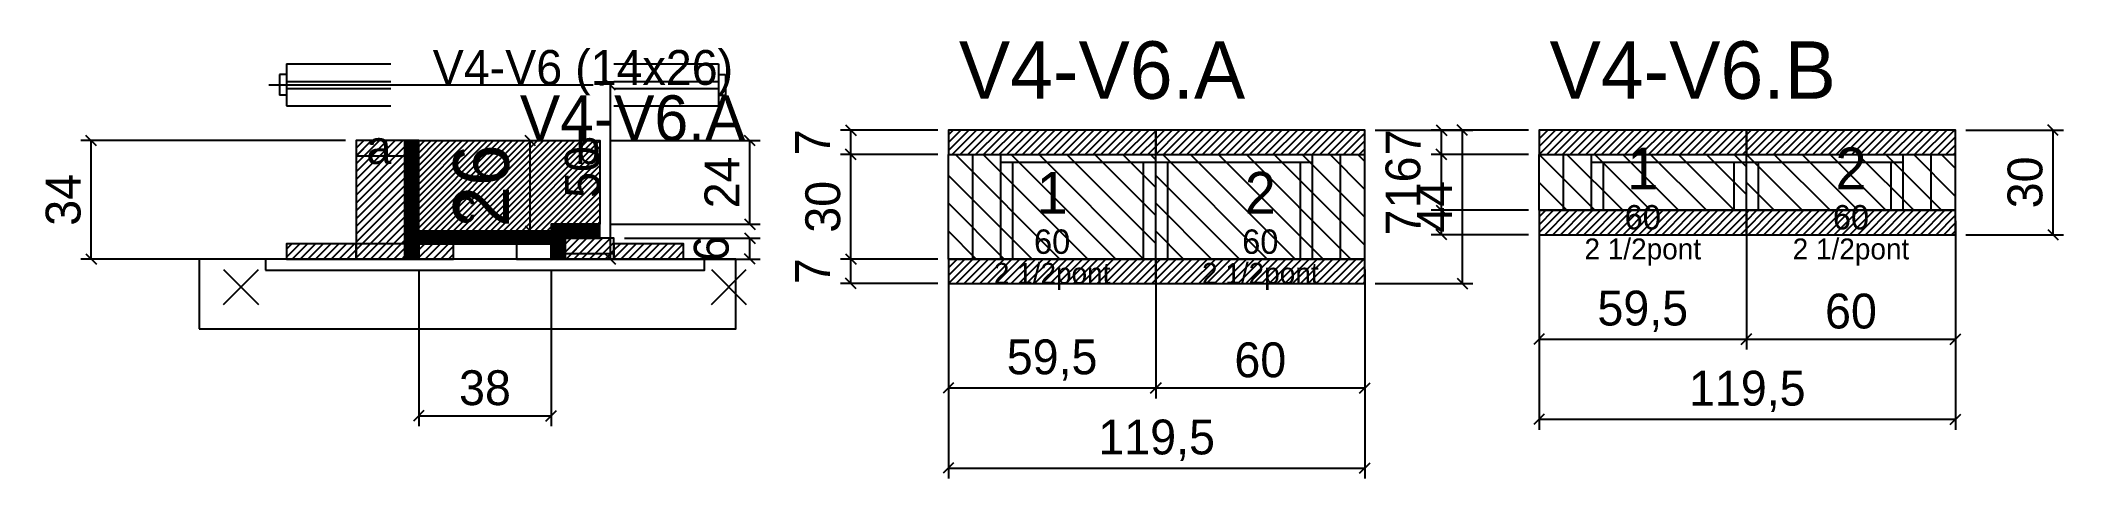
# Model space of a CAD drawing. Extents: x -69 to 512, y -93 to 33.
import ezdxf
from ezdxf.enums import TextEntityAlignment as Align

# ---------------------------------------------------------------- set-up
doc = ezdxf.new("R2010")
doc.units = 0
for name, color, linetype in [('5', 5, 'Continuous'), ('barrote', 126, 'Continuous'), ('CONCRETO', 251, 'Continuous'), ('COTA', 241, 'Continuous'), ('Cota Seção (2x)', 241, 'Continuous'), ('detalhes', 7, 'Continuous'), ('Hachura', 251, 'Continuous'), ('Madeira', 126, 'Continuous'), ('NOMENCLATURA', 7, 'Continuous'), ('Painéis', 200, 'Continuous'), ('presilha', 224, 'Continuous'), ('Reaproveitamento', 30, 'Continuous'), ('SARR_2.2x7', 40, 'Continuous'), ('SARR_3.5x7', 81, 'Continuous'), ('SCO-___-LAJ', 224, 'Continuous'), ('TENSOR', 224, 'Continuous'), ('texto', 7, 'Continuous'), ('Texto Seção', 7, 'Continuous')]:
    doc.layers.add(name, color=color, linetype=linetype)
doc.dimstyles.new('PAINEL', dxfattribs={"dimtxt": 10, "dimasz": 3, "dimexe": 3, "dimexo": 3, "dimgap": 3, "dimtad": 1, "dimblk": 'OBLIQUE', "dimblk1": 'OBLIQUE', "dimcen": 2.5, "dimclrd": 4, "dimclre": 4, "dimclrt": 240, "dimazin": 3, "dimtfac": 1, "dimtmove": 0, "dimatfit": 3})
doc.dimstyles.new('SECAO2X', dxfattribs={"dimtxt": 16, "dimasz": 3, "dimexe": 3, "dimexo": 3, "dimgap": 3, "dimtad": 1, "dimblk": 'OBLIQUE', "dimblk1": 'OBLIQUE', "dimcen": 2.5, "dimclrd": 4, "dimclre": 4, "dimclrt": 240, "dimazin": 3, "dimtfac": 1, "dimtmove": 0, "dimatfit": 3})

# ---------------------------------------------------------------- blocks, each defined once
blk = doc.blocks.new('_OBLIQUE')
at = {"color": 0, "linetype": 'BYBLOCK'}
blk.add_line((-0.5, -0.5), (0.5, 0.5), dxfattribs=at)

msp = doc.modelspace()

# ---------------------------------------------------------------- hatches: boundary and pattern name
at = {"layer": 'COTA'}
h = msp.add_hatch(dxfattribs=at)
h.set_pattern_fill('ANSI31', scale=0.5)
h.paths.add_polyline_path([(192, 0), (251.5, 0), (251.5, 7), (192, 7)])
h = msp.add_hatch(dxfattribs=at)
h.set_pattern_fill('ANSI31', scale=0.5)
h.paths.add_polyline_path([(251.5, 0), (311.5, 0), (311.5, 7), (251.5, 7)])
h = msp.add_hatch(dxfattribs=at)
h.set_pattern_fill('ANSI31', scale=0.5)
h.paths.add_polyline_path([(361.5, 0), (421, 0), (421, 7), (361.5, 7)])
h = msp.add_hatch(dxfattribs=at)
h.set_pattern_fill('ANSI31', scale=0.5)
h.paths.add_polyline_path([(421, 0), (481, 0), (481, 7), (421, 7)])
h = msp.add_hatch(dxfattribs=at)
h.set_pattern_fill('ANSI31', scale=0.4)
h.paths.add_polyline_path([(40, -22), (40, 4), (92, 4), (92, -20), (78, -20), (78, -22)])
h = msp.add_hatch(dxfattribs=at)
h.set_pattern_fill('ANSI31', scale=0.5)
h.paths.add_polyline_path([(361.5, -23), (421, -23), (421, -16), (361.5, -16)])
h = msp.add_hatch(dxfattribs=at)
h.set_pattern_fill('ANSI31', scale=0.5)
h.paths.add_polyline_path([(421, -23), (481, -23), (481, -16), (421, -16)])
h = msp.add_hatch(dxfattribs=at)
h.set_pattern_fill('ANSI31', scale=0.5)
h.paths.add_polyline_path([(192, -37), (251.5, -37), (251.5, -30), (192, -30)])
h = msp.add_hatch(dxfattribs=at)
h.set_pattern_fill('ANSI31', scale=0.5)
h.paths.add_polyline_path([(251.5, -37), (311.5, -37), (311.5, -30), (251.5, -30)])
at = {"layer": 'Hachura'}
h = msp.add_hatch(dxfattribs=at)
h.set_pattern_fill('ANSI31', scale=0.5)
h.paths.add_polyline_path([(22, -30), (36, -30), (36, 4), (22, 4)])
h = msp.add_hatch(dxfattribs=at)
h.set_pattern_fill('ANSI31', scale=0.5)
h.paths.add_polyline_path([(22, -0.4), (36, -0.4), (36, 4), (22, 4)])
h = msp.add_hatch(dxfattribs=at)
h.set_pattern_fill('SOLID')
h.paths.add_polyline_path([(36, -30), (40, -30), (40, 4), (36, 4)])
h = msp.add_hatch(dxfattribs=at)
h.set_pattern_fill('SOLID')
h.paths.add_polyline_path([(40, -25.6), (78, -25.6), (78, -22), (40, -22)])
h = msp.add_hatch(dxfattribs=at)
h.set_pattern_fill('SOLID')
h.paths.add_polyline_path([(78, -24), (92, -24), (92, -20), (78, -20)])
h = msp.add_hatch(dxfattribs=at)
h.set_pattern_fill('ANSI31', scale=0.5)
h.paths.add_polyline_path([(2, -30), (22, -30), (22, -25.6), (2, -25.6)])
h = msp.add_hatch(dxfattribs=at)
h.set_pattern_fill('ANSI31', scale=0.5)
h.paths.add_polyline_path([(40, -30), (50, -30), (50, -25.6), (40, -25.6)])
h = msp.add_hatch(dxfattribs=at)
h.set_pattern_fill('SOLID')
h.paths.add_polyline_path([(78, -30), (82, -30), (82, -24), (78, -24)])
h = msp.add_hatch(dxfattribs=at)
h.set_pattern_fill('ANSI31', scale=0.5)
h.paths.add_polyline_path([(82, -30), (96, -30), (96, -24), (82, -24)])
h = msp.add_hatch(dxfattribs=at)
h.set_pattern_fill('ANSI31', scale=0.5)
h.paths.add_polyline_path([(82, -28.4), (96, -28.4), (96, -24), (82, -24)])
h = msp.add_hatch(dxfattribs=at)
h.set_pattern_fill('ANSI31', scale=0.5)
h.paths.add_polyline_path([(96, -30), (116, -30), (116, -25.6), (96, -25.6)])

# ---------------------------------------------------------------- linework, layer by layer
for p, q in [((2, 26), (32, 26)), ((2, 26), (2, 14)), ((96, 26), (126, 26)), ((126, 26), (126, 14)), ((0, 23), (0, 17)), ((2, 23), (0, 23)), ((2, 21), (32, 21)), ((2, 19), (32, 19)), ((96, 21), (126, 21)), ((96, 19), (126, 19)), ((126, 23), (128, 23)), ((128, 23), (128, 17)), ((2, 17), (0, 17)), ((2, 14), (32, 14)), ((96, 14), (126, 14)), ((126, 17), (128, 17))]:
    msp.add_line(p, q)
at = {"layer": 'barrote'}
msp.add_lwpolyline([(-23, -50), (131, -50), (131, -30), (-23, -30)], close=True, dxfattribs=at)
at = {"layer": 'CONCRETO'}
msp.add_lwpolyline([(40, -22), (40, 4), (92, 4), (92, -20), (78, -20), (78, -22)], close=True, dxfattribs=at)
at = {"layer": 'Madeira'}
for points in [[(22, -30), (36, -30), (36, 4), (22, 4)], [(22, -0.4), (36, -0.4), (36, 4), (22, 4)], [(2, -30), (22, -30), (22, -25.6), (2, -25.6)], [(22, -30), (36, -30), (36, -25.6), (22, -25.6)], [(40, -30), (50, -30), (50, -25.6), (40, -25.6)], [(68, -30), (78, -30), (78, -25.6), (68, -25.6)], [(82, -30), (96, -30), (96, -24), (82, -24)], [(82, -28.4), (96, -28.4), (96, -24), (82, -24)], [(96, -30), (116, -30), (116, -25.6), (96, -25.6)]]:
    msp.add_lwpolyline(points, close=True, dxfattribs=at)
at = {"layer": 'Painéis'}
for p, q in [((192, 0), (251.5, 0)), ((192, -30), (192, 0)), ((251.5, -30), (251.5, 0)), ((251.5, -30), (251.5, 0)), ((251.5, 0), (311.5, 0)), ((251.5, -30), (251.5, 0)), ((311.5, -30), (311.5, 0)), ((361.5, 0), (421, 0)), ((361.5, -16), (361.5, 0)), ((421, -16), (421, 0)), ((421, -16), (421, 0)), ((421, 0), (481, 0)), ((421, -16), (421, 0)), ((481, -16), (481, 0)), ((361.5, -16), (421, -16)), ((421, -16), (481, -16)), ((192, -30), (251.5, -30)), ((251.5, -30), (311.5, -30))]:
    msp.add_line(p, q, dxfattribs=at)
for points in [[(36, -30), (40, -30), (40, 4), (36, 4)], [(40, -25.6), (78, -25.6), (78, -22), (40, -22)], [(78, -24), (92, -24), (92, -20), (78, -20)], [(78, -30), (82, -30), (82, -24), (78, -24)]]:
    msp.add_lwpolyline(points, close=True, dxfattribs=at)
at = {"layer": 'presilha'}
for p, q in [((-16, -43), (-6, -33)), ((-16, -33), (-6, -43)), ((124, -43), (134, -33)), ((124, -33), (134, -43))]:
    msp.add_line(p, q, dxfattribs=at)
at = {"layer": 'Reaproveitamento', "color": 30}
for p, q in [((224, -30), (194, 0)), ((232, -30), (202, 0)), ((240, -30), (210, 0)), ((248, -30), (218, 0)), ((251.5, -25.5), (226, 0)), ((251.5, -17.5), (234, 0)), ((251.5, -9.5), (242, 0)), ((251.5, -1.5), (250, 0)), ((283.5, -30), (253.5, 0)), ((291.5, -30), (261.5, 0)), ((299.5, -30), (269.5, 0)), ((307.5, -30), (277.5, 0)), ((311.5, -26), (285.5, 0)), ((311.5, -18), (293.5, 0)), ((311.5, -10), (301.5, 0)), ((311.5, -2), (309.5, 0)), ((377.5, -16), (361.5, 0)), ((385.5, -16), (369.5, 0)), ((393.5, -16), (377.5, 0)), ((401.5, -16), (385.5, 0)), ((409.5, -16), (393.5, 0)), ((417.5, -16), (401.5, 0)), ((421, -11.5), (409.5, 0)), ((421, -3.5), (417.5, 0)), ((437, -16), (421, 0)), ((445, -16), (429, 0)), ((453, -16), (437, 0)), ((461, -16), (445, 0)), ((469, -16), (453, 0)), ((477, -16), (461, 0)), ((481, -12), (469, 0)), ((481, -4), (477, 0)), ((216, -30), (192, -6)), ((275.5, -30), (251.5, -6)), ((369.5, -16), (361.5, -8)), ((429, -16), (421, -8)), ((208, -30), (192, -14)), ((267.5, -30), (251.5, -14)), ((361.5, -16), (361.5, -16)), ((421, -16), (421, -16)), ((200, -30), (192, -22)), ((259.5, -30), (251.5, -22)), ((192, -30), (192, -30)), ((251.5, -30), (251.5, -30))]:
    msp.add_line(p, q, dxfattribs=at)
at = {"layer": 'SARR_2.2x7'}
for p, q in [((199, -30), (199, 0)), ((304.5, -30), (304.5, 0)), ((368.5, -16), (368.5, 0)), ((474, -16), (474, 0)), ((207, -2.2), (251.5, -2.2)), ((251.5, -2.2), (296.5, -2.2)), ((376.5, -2.2), (421, -2.2)), ((421, -2.2), (466, -2.2))]:
    msp.add_line(p, q, dxfattribs=at)
at = {"layer": 'SARR_3.5x7'}
for p, q in [((207, -30), (207, 0)), ((251.5, -30), (251.5, 0)), ((251.5, -30), (251.5, 0)), ((296.5, -30), (296.5, 0)), ((376.5, -16), (376.5, 0)), ((421, -16), (421, 0)), ((421, -16), (421, 0)), ((466, -16), (466, 0)), ((210.5, -30), (210.5, -2.2)), ((248, -30), (248, -2.2)), ((255, -30), (255, -2.2)), ((293, -30), (293, -2.2)), ((380, -16), (380, -2.2)), ((417.5, -16), (417.5, -2.2)), ((424.5, -16), (424.5, -2.2)), ((462.5, -16), (462.5, -2.2)), ((376.5, -16), (380, -16)), ((417.5, -16), (421, -16)), ((421, -16), (424.5, -16)), ((462.5, -16), (466, -16)), ((207, -30), (210.5, -30)), ((248, -30), (251.5, -30)), ((251.5, -30), (255, -30)), ((293, -30), (296.5, -30))]:
    msp.add_line(p, q, dxfattribs=at)
at = {"layer": 'SCO-___-LAJ'}
for points in [[(192, 0), (251.5, 0), (251.5, 7), (192, 7)], [(251.5, 0), (311.5, 0), (311.5, 7), (251.5, 7)], [(361.5, 0), (421, 0), (421, 7), (361.5, 7)], [(421, 0), (481, 0), (481, 7), (421, 7)], [(361.5, -23), (421, -23), (421, -16), (361.5, -16)], [(421, -23), (481, -23), (481, -16), (421, -16)], [(-4, -33.2), (122, -33.2), (122, -30), (-4, -30)], [(192, -37), (251.5, -37), (251.5, -30), (192, -30)], [(251.5, -37), (311.5, -37), (311.5, -30), (251.5, -30)]]:
    msp.add_lwpolyline(points, close=True, dxfattribs=at)
at = {"layer": 'TENSOR'}
msp.add_line((-3, 20), (90, 20), dxfattribs=at)

# ---------------------------------------------------------------- texts
at = {"layer": '5'}
for s, height, p in [('1', 12, (391.25, -4)), ('2', 12, (451, -4)), ('1', 12, (221.75, -11)), ('2', 12, (281.5, -11)), ('60', 7, (391.25, -18)), ('60', 7, (451, -18)), ('60', 7, (221.75, -25)), ('60', 7, (281.5, -25))]:
    msp.add_text(s, height=height, dxfattribs=at).set_placement(p, align=Align.MIDDLE_CENTER)
at = {"layer": 'detalhes'}
for s, p in [('b', (85, -2.7)), ('a', (25, -2.7)), ('c', (50, -19.5))]:
    msp.add_text(s, height=9.6, dxfattribs=at).set_placement(p)
at = {"layer": 'NOMENCLATURA'}
for s, p in [('V4-V6.A', (195, 16)), ('V4-V6.B', (364.5, 16))]:
    msp.add_text(s, height=16.5, dxfattribs=at).set_placement(p)
at = {"layer": 'texto', "char_height": 6, "attachment_point": 5}
for insert in [(391.25, -28), (451, -28), (221.75, -35), (281.5, -35)]:
    msp.add_mtext('2 1/2pont', dxfattribs=dict(at, insert=insert))
at = {"layer": 'Texto Seção'}
for s, height, p in [('V4-V6 (14x26)', 10, (44, 20)), ('V4-V6.A', 13, (69, 4))]:
    msp.add_text(s, height=height, dxfattribs=at).set_placement(p)

# ---------------------------------------------------------------- dimensions: what is measured, and where the dimension line sits
at = {"layer": 'COTA'}
for base, p1, p2 in [((95, -30), (96, -30), (96, 20)), ((164, 0), (192, 0), (192, 7)), ((339.5, -37), (311.5, -37), (311.5, 7)), ((333.5, 0), (361.5, 0), (361.5, 7)), ((509, -23), (481, -23), (481, 7)), ((-54, -30), (2, -30), (22, 4)), ((135, -20), (92, -20), (92, 4)), ((164, -30), (192, -30), (192, 0)), ((333.5, -16), (361.5, -16), (361.5, 0)), ((333.5, -23), (361.5, -23), (361.5, -16)), ((135, -30), (96, -30), (96, -24)), ((164, -37), (192, -37), (192, -30))]:
    msp.add_linear_dim(base=base, p1=p1, p2=p2, angle=90, dimstyle='PAINEL', dxfattribs=at).render()
for base, p1, p2 in [((361.5, -53), (361.5, -16), (421, -16)), ((361.5, -76), (361.5, -16), (481, -16)), ((421, -53), (421, -16), (481, -16)), ((40, -75), (40, -30), (78, -30)), ((192, -67), (192, -30), (251.5, -30)), ((192, -90), (192, -30), (311.5, -30)), ((251.5, -67), (251.5, -30), (311.5, -30))]:
    msp.add_linear_dim(base=base, p1=p1, p2=p2, dimstyle='PAINEL', dxfattribs=at).render()
at = {"layer": 'Cota Seção (2x)'}
msp.add_linear_dim(base=(72, -22), p1=(40, -22), p2=(40, 4), angle=90, dimstyle='SECAO2X', dxfattribs=at).render()

doc.saveas('drawing.dxf')
